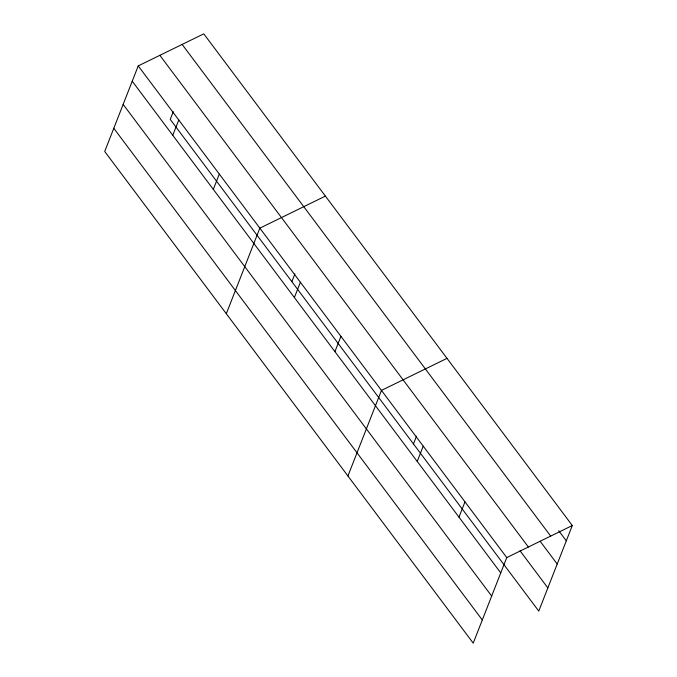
<?xml version="1.0" encoding="UTF-8"?>
<svg xmlns="http://www.w3.org/2000/svg" width="677" height="677" viewBox="0 0 677 677"><rect width="100%" height="100%" fill="white"/><g stroke="black" fill="none" stroke-linecap="round" stroke-linejoin="round"><path stroke-width="1.02" d="M138.235 65.897L104.698 151.47L473.223 643.15L506.751 557.586L572.302 525.53L203.777 33.85L138.235 65.897L506.751 557.586M173.278 111.688L170.249 119.414L538.765 611.103L572.302 525.53M172.77 135.29L178.77 119.99M213.314 189.374L219.306 174.074M226.313 313.722L259.841 228.157L325.392 196.102M291.863 281.674L294.884 273.94M294.385 297.541L300.385 282.241M334.92 351.625L340.92 336.325M347.927 475.973L381.456 390.409L447.006 358.361M413.469 443.926L416.499 436.2M417.227 461.435L423.218 446.135M458.989 517.16L464.989 501.86M558.711 530.7L566.302 540.838M182.147 44.428L550.672 536.108M540.128 541.228L557.213 564.026M159.865 55.328L528.382 547.008M520.012 550.765L547.854 587.915M132.235 81.206L500.752 572.886M123.155 104.393L491.671 596.073M113.787 128.283L482.303 619.963"/></g></svg>
